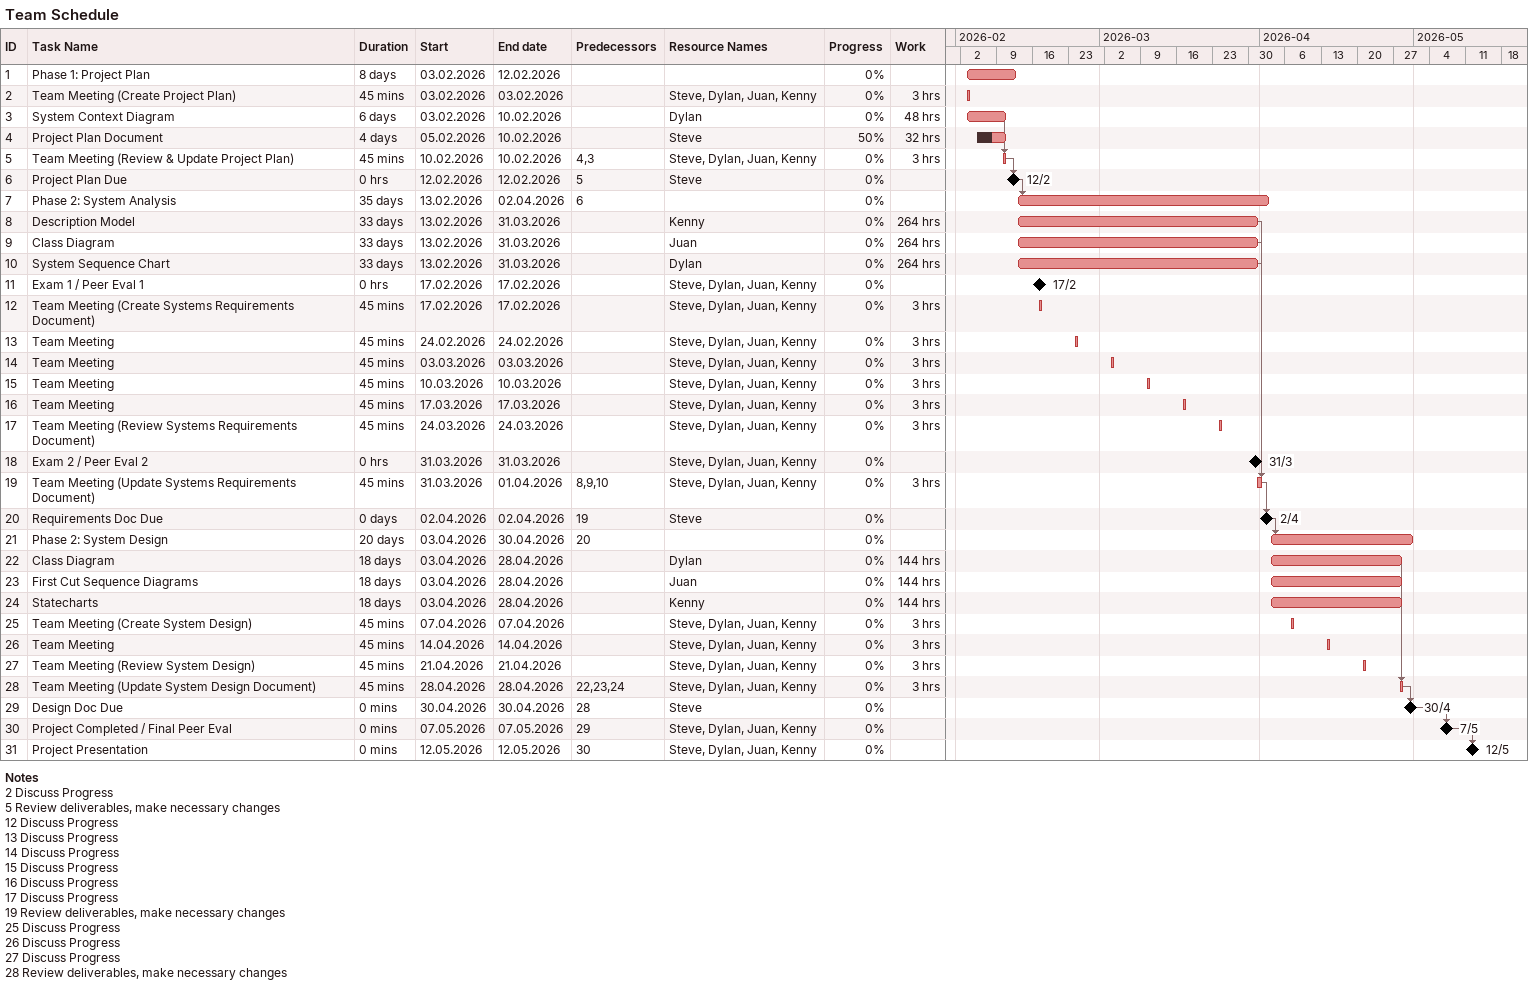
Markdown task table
Team Schedule

| ID | Task | Duration | Start | Finish | Predecessors | Resources | % complete | Work (h) |
|---|---|---|---|---|---|---|---|---|
| 1 | Phase 1: Project Plan | 8d | 2026-02-03 | 2026-02-12 |  |  | 0 |  |
| 2 | Team Meeting (Create Project Plan) | 45min | 2026-02-03 | 2026-02-03 |  | Steve, Dylan, Juan, Kenny | 0 | 3 |
| 3 | System Context Diagram | 6d | 2026-02-03 | 2026-02-10 |  | Dylan | 0 | 48 |
| 4 | Project Plan Document | 4d | 2026-02-05 | 2026-02-10 |  | Steve | 50 | 32 |
| 5 | Team Meeting (Review & Update Project Plan) | 45min | 2026-02-10 | 2026-02-10 | 4, 3 | Steve, Dylan, Juan, Kenny | 0 | 3 |
| 6 | Project Plan Due | 0h | 2026-02-12 | 2026-02-12 | 5 | Steve | 0 |  |
| 7 | Phase 2: System Analysis | 35d | 2026-02-13 | 2026-04-02 | 6 |  | 0 |  |
| 8 | Description Model | 33d | 2026-02-13 | 2026-03-31 |  | Kenny | 0 | 264 |
| 9 | Class Diagram | 33d | 2026-02-13 | 2026-03-31 |  | Juan | 0 | 264 |
| 10 | System Sequence Chart | 33d | 2026-02-13 | 2026-03-31 |  | Dylan | 0 | 264 |
| 11 | Exam 1 / Peer Eval 1 | 0h | 2026-02-17 | 2026-02-17 |  | Steve, Dylan, Juan, Kenny | 0 |  |
| 12 | Team Meeting (Create Systems Requirements Document) | 45min | 2026-02-17 | 2026-02-17 |  | Steve, Dylan, Juan, Kenny | 0 | 3 |
| 13 | Team Meeting | 45min | 2026-02-24 | 2026-02-24 |  | Steve, Dylan, Juan, Kenny | 0 | 3 |
| 14 | Team Meeting | 45min | 2026-03-03 | 2026-03-03 |  | Steve, Dylan, Juan, Kenny | 0 | 3 |
| 15 | Team Meeting | 45min | 2026-03-10 | 2026-03-10 |  | Steve, Dylan, Juan, Kenny | 0 | 3 |
| 16 | Team Meeting | 45min | 2026-03-17 | 2026-03-17 |  | Steve, Dylan, Juan, Kenny | 0 | 3 |
| 17 | Team Meeting (Review Systems Requirements Document) | 45min | 2026-03-24 | 2026-03-24 |  | Steve, Dylan, Juan, Kenny | 0 | 3 |
| 18 | Exam 2 / Peer Eval 2 | 0h | 2026-03-31 | 2026-03-31 |  | Steve, Dylan, Juan, Kenny | 0 |  |
| 19 | Team Meeting (Update Systems Requirements Document) | 45min | 2026-03-31 | 2026-04-01 | 8, 9, 10 | Steve, Dylan, Juan, Kenny | 0 | 3 |
| 20 | Requirements Doc Due | 0d | 2026-04-02 | 2026-04-02 | 19 | Steve | 0 |  |
| 21 | Phase 2: System Design | 20d | 2026-04-03 | 2026-04-30 | 20 |  | 0 |  |
| 22 | Class Diagram | 18d | 2026-04-03 | 2026-04-28 |  | Dylan | 0 | 144 |
| 23 | First Cut Sequence Diagrams | 18d | 2026-04-03 | 2026-04-28 |  | Juan | 0 | 144 |
| 24 | Statecharts | 18d | 2026-04-03 | 2026-04-28 |  | Kenny | 0 | 144 |
| 25 | Team Meeting (Create System Design) | 45min | 2026-04-07 | 2026-04-07 |  | Steve, Dylan, Juan, Kenny | 0 | 3 |
| 26 | Team Meeting | 45min | 2026-04-14 | 2026-04-14 |  | Steve, Dylan, Juan, Kenny | 0 | 3 |
| 27 | Team Meeting (Review System Design) | 45min | 2026-04-21 | 2026-04-21 |  | Steve, Dylan, Juan, Kenny | 0 | 3 |
| 28 | Team Meeting (Update System Design Document) | 45min | 2026-04-28 | 2026-04-28 | 22, 23, 24 | Steve, Dylan, Juan, Kenny | 0 | 3 |
| 29 | Design Doc Due | 0min | 2026-04-30 | 2026-04-30 | 28 | Steve | 0 |  |
| 30 | Project Completed / Final Peer Eval | 0min | 2026-05-07 | 2026-05-07 | 29 | Steve, Dylan, Juan, Kenny | 0 |  |
| 31 | Project Presentation | 0min | 2026-05-12 | 2026-05-12 | 30 | Steve, Dylan, Juan, Kenny | 0 |  |

Notes
- 2: Discuss Progress
- 5: Review deliverables, make necessary changes
- 12: Discuss Progress
- 13: Discuss Progress
- 14: Discuss Progress
- 15: Discuss Progress
- 16: Discuss Progress
- 17: Discuss Progress
- 19: Review deliverables, make necessary changes
- 25: Discuss Progress
- 26: Discuss Progress
- 27: Discuss Progress
- 28: Review deliverables, make necessary changes
